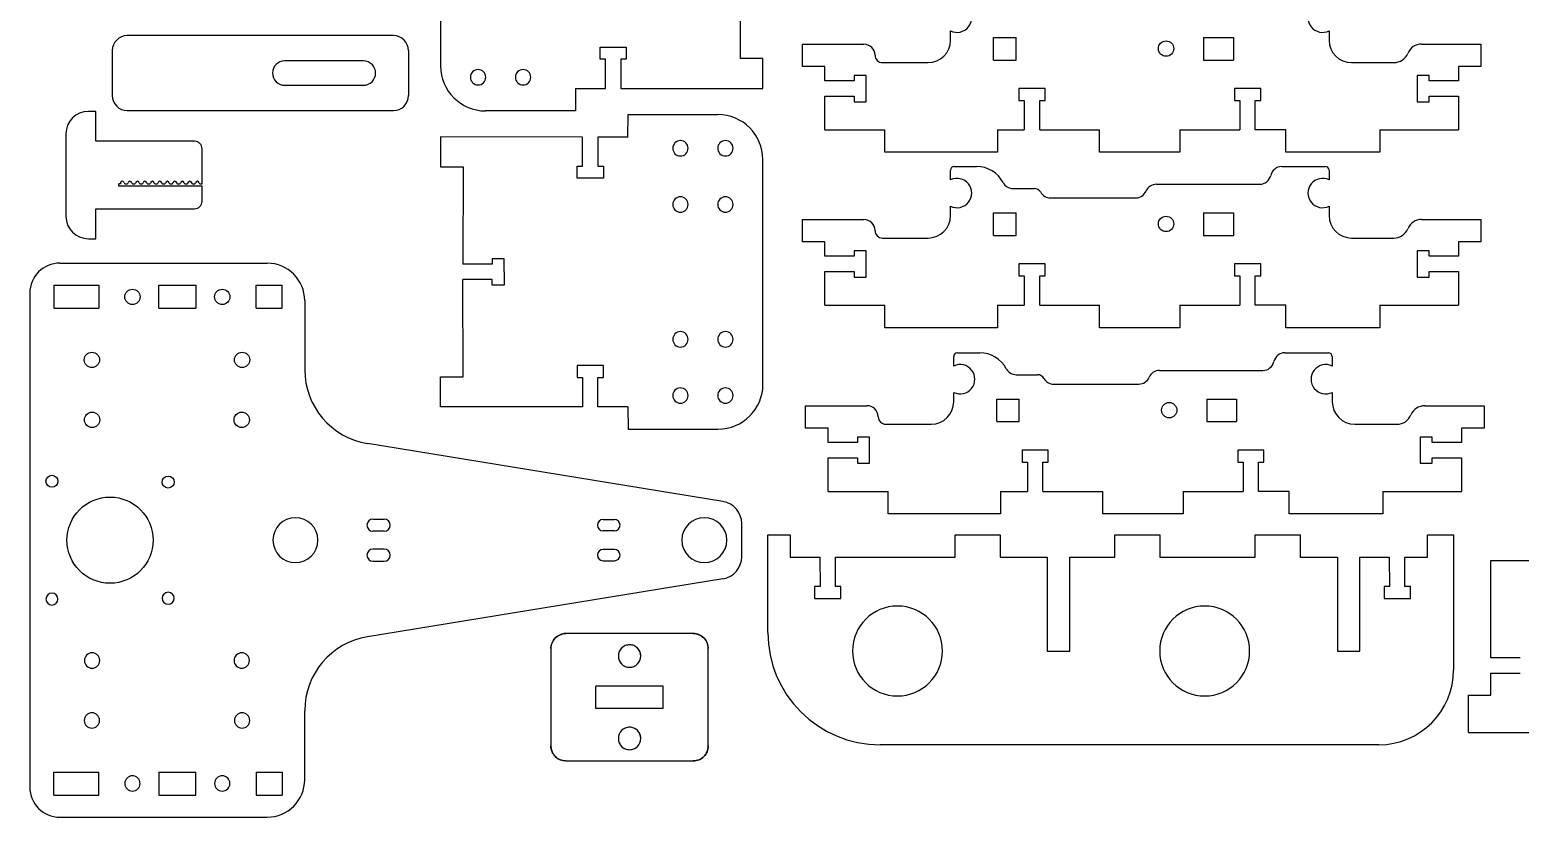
# Model space of a CAD drawing. Header units: millimetres. Extents: x 1598 to 2672, y 204 to 952.
# Drawn here: x 1628.4 to 2026.1, y 203.5 to 413.6 of the extents above; entities that cross this region are included whole.
import ezdxf

# ---------------------------------------------------------------- set-up
doc = ezdxf.new("R2010")
doc.units = ezdxf.units.MM
doc.linetypes.add('HIDDEN', pattern=[9.525, 6.35, -3.175])
doc.layers.get('0').update_dxf_attribs({"color": 253, "lineweight": 70, "true_color": 0x8faf8f})
doc.layers.add('Hidden', color=58, linetype='HIDDEN', lineweight=70, true_color=0x484805)

msp = doc.modelspace()

# ---------------------------------------------------------------- linework, layer by layer
at = {"color": 38, "lineweight": -3, "true_color": 0x482605}
for p, q in [((1738.04, 463.94), (1738.06, 403.99)), ((1818.06, 405.97), (1818.07, 431.92)), ((1834.61, 409.82), (1850.96, 409.82)), ((1834.61, 403.82), (1834.61, 409.82)), ((1874.11, 410.88), (1874.11, 413.36)), ((1885.61, 411.58), (1891.61, 411.58)), ((1885.61, 405.58), (1885.61, 411.58)), ((1891.61, 405.58), (1891.61, 411.58)), ((1941.61, 411.58), (1949.61, 411.58)), ((1941.61, 411.58), (1941.61, 405.58)), ((1949.61, 411.58), (1949.61, 405.58)), ((1975.11, 413.36), (1975.11, 410.88)), ((1999.8, 409.82), (2015.61, 409.82)), ((2015.61, 409.82), (2015.61, 403.82)), ((1780.6, 405.78), (1780.6, 408.98)), ((1780.6, 408.98), (1787.6, 408.98)), ((1782.05, 405.78), (1780.6, 405.78)), ((1782.05, 397.98), (1782.05, 405.78)), ((1787.6, 405.78), (1786.15, 405.78)), ((1786.15, 405.78), (1786.15, 397.98)), ((1787.6, 408.98), (1787.6, 405.78)), ((1824.06, 405.96), (1818.06, 405.97)), ((1824.05, 397.97), (1824.06, 405.96)), ((1840.61, 403.82), (1834.61, 403.82)), ((1840.61, 400), (1840.61, 403.82)), ((1855.96, 404.88), (1868.11, 404.88)), ((1885.61, 405.58), (1891.61, 405.58)), ((1941.61, 405.58), (1949.61, 405.58)), ((1981.11, 404.88), (1992.41, 404.88)), ((2009.61, 403.82), (2009.61, 400)), ((2015.61, 403.82), (2009.61, 403.82)), ((1774.04, 397.99), (1774.03, 391.99)), ((1774.04, 397.99), (1782.05, 397.98)), ((1786.15, 397.98), (1824.05, 397.97)), ((1848.41, 400), (1840.61, 400)), ((1848.41, 401.45), (1848.41, 400)), ((1851.61, 401.45), (1848.41, 401.45)), ((1851.61, 394.45), (1851.61, 401.45)), ((1892.34, 397.95), (1892.34, 394.75)), ((1899.34, 397.95), (1892.34, 397.95)), ((1899.34, 394.75), (1899.34, 397.95)), ((1949.88, 397.95), (1949.88, 394.75)), ((1956.88, 397.95), (1949.88, 397.95)), ((1956.88, 394.75), (1956.88, 397.95)), ((1998.61, 401.45), (1998.61, 394.45)), ((2001.81, 401.45), (1998.61, 401.45)), ((2001.81, 400), (2001.81, 401.45)), ((2009.61, 400), (2001.81, 400)), ((1840.61, 395.9), (1848.41, 395.9)), ((1840.61, 386.95), (1840.61, 395.9)), ((1848.41, 395.9), (1848.41, 394.45)), ((1848.41, 394.45), (1851.61, 394.45)), ((1892.34, 394.75), (1893.79, 394.75)), ((1893.79, 394.75), (1893.79, 386.95)), ((1897.89, 394.75), (1899.34, 394.75)), ((1897.89, 386.95), (1897.89, 394.75)), ((1949.88, 394.75), (1951.33, 394.75)), ((1951.33, 394.75), (1951.33, 386.95)), ((1955.43, 394.75), (1956.88, 394.75)), ((1955.43, 386.95), (1955.43, 394.75)), ((1998.61, 394.45), (2001.81, 394.45)), ((2001.81, 395.9), (2009.61, 395.9)), ((2001.81, 394.45), (2001.81, 395.9)), ((2009.61, 395.9), (2009.61, 386.95)), ((1646.07, 391.88), (1644.07, 391.88)), ((1646.07, 383.88), (1646.07, 391.88)), ((1774.03, 391.99), (1750.06, 392)), ((1788.05, 385.02), (1788.06, 391.02)), ((1788.06, 391.02), (1812.03, 391.01)), ((1638.07, 385.88), (1638.07, 363.88)), ((1840.61, 386.95), (1856.61, 386.95)), ((1856.61, 380.95), (1856.61, 386.95)), ((1886.61, 386.95), (1886.61, 380.95)), ((1886.61, 386.95), (1893.79, 386.95)), ((1897.89, 386.95), (1913.89, 386.95)), ((1913.89, 380.95), (1913.89, 386.95)), ((1935.33, 386.95), (1935.33, 380.95)), ((1935.33, 386.95), (1951.33, 386.95)), ((1963.61, 386.95), (1955.43, 386.95)), ((1963.61, 380.95), (1963.61, 386.95)), ((1988.61, 386.95), (1988.61, 380.95)), ((1988.61, 386.95), (2009.61, 386.95)), ((1672.4, 383.88), (1646.07, 383.88)), ((1674.4, 372.58), (1674.4, 381.88)), ((1738.04, 385.04), (1738.03, 377.04)), ((1775.94, 385.02), (1738.04, 385.04)), ((1775.94, 377.22), (1775.94, 385.02)), ((1788.05, 385.02), (1780.04, 385.02)), ((1780.04, 385.02), (1780.04, 377.22)), ((1824.05, 319.06), (1824.03, 379.01)), ((1886.61, 380.95), (1856.61, 380.95)), ((1935.33, 380.95), (1913.89, 380.95)), ((1988.61, 380.95), (1963.61, 380.95)), ((1738.03, 377.04), (1744.03, 377.04)), ((1744.03, 377.04), (1744.02, 351.09)), ((1774.49, 374.02), (1774.49, 377.22)), ((1774.49, 377.22), (1775.94, 377.22)), ((1781.49, 374.02), (1774.49, 374.02)), ((1780.04, 377.22), (1781.49, 377.22)), ((1781.49, 377.22), (1781.49, 374.02)), ((1874.11, 373.6), (1874.11, 376.15)), ((1875.11, 377.15), (1881.06, 377.15)), ((1962.48, 377.15), (1974.11, 377.15)), ((1975.11, 376.15), (1975.11, 373.6)), ((1652.17, 371.88), (1652.17, 372.58)), ((1652.67, 372.58), (1652.17, 372.58)), ((1674.4, 371.88), (1652.17, 371.88)), ((1653.85, 372.58), (1654.45, 372.58)), ((1655.85, 372.58), (1656.45, 372.58)), ((1657.85, 372.58), (1658.45, 372.58)), ((1659.85, 372.58), (1660.45, 372.58)), ((1661.85, 372.58), (1662.45, 372.58)), ((1663.85, 372.58), (1664.45, 372.58)), ((1665.85, 372.58), (1666.45, 372.58)), ((1667.85, 372.58), (1668.45, 372.58)), ((1669.85, 372.58), (1670.45, 372.58)), ((1671.85, 372.58), (1672.45, 372.58)), ((1673.85, 372.58), (1674.4, 372.58)), ((1674.4, 367.88), (1674.4, 371.88)), ((1890.8, 371.28), (1896.44, 371.28)), ((1929.02, 372.42), (1956.61, 372.42)), ((1646.07, 357.88), (1646.07, 365.88)), ((1646.07, 365.88), (1672.4, 365.88)), ((1874.11, 364.08), (1874.11, 366.56)), ((1900.77, 368.78), (1923.51, 368.78)), ((1975.11, 366.56), (1975.11, 364.08)), ((1834.61, 363.02), (1850.96, 363.02)), ((1834.61, 357.02), (1834.61, 363.02)), ((1885.61, 364.78), (1891.61, 364.78)), ((1885.61, 358.78), (1885.61, 364.78)), ((1891.61, 358.78), (1891.61, 364.78)), ((1941.61, 364.78), (1949.61, 364.78)), ((1941.61, 364.78), (1941.61, 358.78)), ((1949.61, 364.78), (1949.61, 358.78)), ((1999.8, 363.02), (2015.61, 363.02)), ((2015.61, 363.02), (2015.61, 357.02)), ((1855.96, 358.08), (1868.11, 358.08)), ((1885.61, 358.78), (1891.61, 358.78)), ((1941.61, 358.78), (1949.61, 358.78)), ((1981.11, 358.08), (1992.41, 358.08)), ((1644.07, 357.88), (1646.07, 357.88)), ((1840.61, 357.02), (1834.61, 357.02)), ((1840.61, 353.2), (1840.61, 357.02)), ((1848.41, 354.65), (1848.41, 353.2)), ((1851.61, 354.65), (1848.41, 354.65)), ((1851.61, 347.65), (1851.61, 354.65)), ((1998.61, 354.65), (1998.61, 347.65)), ((2001.81, 354.65), (1998.61, 354.65)), ((2001.81, 353.2), (2001.81, 354.65)), ((2009.61, 357.02), (2009.61, 353.2)), ((2015.61, 357.02), (2009.61, 357.02)), ((1636.44, 351.37), (1691.79, 351.37)), ((1751.84, 351.08), (1744.02, 351.09)), ((1751.84, 352.53), (1751.84, 351.08)), ((1755.04, 352.53), (1751.84, 352.53)), ((1755.04, 349.03), (1755.04, 352.53)), ((1848.41, 353.2), (1840.61, 353.2)), ((1892.34, 351.15), (1892.34, 347.95)), ((1899.34, 351.15), (1892.34, 351.15)), ((1899.34, 347.95), (1899.34, 351.15)), ((1949.88, 351.15), (1949.88, 347.95)), ((1956.88, 351.15), (1949.88, 351.15)), ((1956.88, 347.95), (1956.88, 351.15)), ((2009.61, 353.2), (2001.81, 353.2)), ((1751.84, 346.98), (1744.02, 346.98)), ((1744.03, 321.03), (1744.02, 346.98)), ((1751.84, 345.53), (1751.84, 346.98)), ((1755.04, 349.03), (1755.04, 345.53)), ((1840.61, 349.1), (1848.41, 349.1)), ((1840.61, 340.15), (1840.61, 349.1)), ((1848.41, 349.1), (1848.41, 347.65)), ((1848.41, 347.65), (1851.61, 347.65)), ((1892.34, 347.95), (1893.79, 347.95)), ((1893.79, 347.95), (1893.79, 340.15)), ((1897.89, 347.95), (1899.34, 347.95)), ((1897.89, 340.15), (1897.89, 347.95)), ((1949.88, 347.95), (1951.33, 347.95)), ((1951.33, 347.95), (1951.33, 340.15)), ((1955.43, 347.95), (1956.88, 347.95)), ((1955.43, 340.15), (1955.43, 347.95)), ((1998.61, 347.65), (2001.81, 347.65)), ((2001.81, 349.1), (2009.61, 349.1)), ((2001.81, 347.65), (2001.81, 349.1)), ((2009.61, 349.1), (2009.61, 340.15)), ((1628.44, 343.37), (1628.44, 211.51)), ((1634.83, 345.49), (1634.83, 339.37)), ((1634.83, 345.49), (1646.82, 345.49)), ((1646.82, 345.49), (1646.82, 339.37)), ((1662.88, 345.49), (1672.74, 345.49)), ((1662.88, 339.37), (1662.88, 345.49)), ((1672.74, 345.49), (1672.74, 339.37)), ((1688.81, 345.49), (1695.79, 345.49)), ((1688.81, 339.37), (1688.81, 345.49)), ((1695.79, 339.37), (1695.79, 345.49)), ((1755.04, 345.53), (1751.84, 345.53)), ((1634.83, 339.37), (1646.82, 339.37)), ((1662.88, 339.37), (1672.74, 339.37)), ((1688.81, 339.37), (1695.79, 339.37)), ((1701.79, 341.37), (1701.79, 322.95)), ((1840.61, 340.15), (1856.61, 340.15)), ((1856.61, 334.15), (1856.61, 340.15)), ((1886.61, 340.15), (1886.61, 334.15)), ((1886.61, 340.15), (1893.79, 340.15)), ((1897.89, 340.15), (1913.89, 340.15)), ((1913.89, 334.15), (1913.89, 340.15)), ((1935.33, 340.15), (1935.33, 334.15)), ((1935.33, 340.15), (1951.33, 340.15)), ((1963.61, 340.15), (1955.43, 340.15)), ((1963.61, 334.15), (1963.61, 340.15)), ((1988.61, 340.15), (1988.61, 334.15)), ((1988.61, 340.15), (2009.61, 340.15)), ((1886.61, 334.15), (1856.61, 334.15)), ((1935.33, 334.15), (1913.89, 334.15)), ((1988.61, 334.15), (1963.61, 334.15)), ((1874.95, 323.91), (1874.95, 326.46)), ((1875.95, 327.46), (1881.9, 327.46)), ((1963.32, 327.46), (1974.95, 327.46)), ((1975.95, 326.46), (1975.95, 323.91)), ((1774.49, 324.04), (1774.49, 320.84)), ((1781.49, 324.04), (1774.49, 324.04)), ((1781.49, 320.84), (1781.49, 324.04)), ((1929.86, 322.73), (1957.45, 322.73)), ((1738.03, 321.02), (1744.03, 321.03)), ((1738.04, 313.03), (1738.03, 321.02)), ((1774.49, 320.84), (1775.94, 320.84)), ((1775.94, 320.84), (1775.94, 313.04)), ((1780.04, 320.84), (1781.49, 320.84)), ((1780.04, 313.04), (1780.04, 320.84)), ((1891.64, 321.59), (1897.28, 321.59)), ((1901.61, 319.09), (1924.35, 319.09)), ((1874.95, 314.39), (1874.95, 316.87)), ((1886.45, 315.09), (1892.45, 315.09)), ((1886.45, 309.09), (1886.45, 315.09)), ((1892.45, 309.09), (1892.45, 315.09)), ((1942.45, 315.09), (1950.45, 315.09)), ((1942.45, 315.09), (1942.45, 309.09)), ((1950.45, 315.09), (1950.45, 309.09)), ((1975.95, 316.87), (1975.95, 314.39)), ((1775.94, 313.04), (1738.04, 313.03)), ((1788.05, 313.05), (1780.04, 313.04)), ((1788.05, 313.05), (1788.06, 307.05)), ((1835.45, 313.33), (1851.8, 313.33)), ((1835.45, 307.33), (1835.45, 313.33)), ((2000.64, 313.33), (2016.45, 313.33)), ((2016.45, 313.33), (2016.45, 307.33)), ((1788.06, 307.05), (1812.06, 307.06)), ((1841.45, 307.33), (1835.45, 307.33)), ((1841.45, 303.51), (1841.45, 307.33)), ((1856.8, 308.39), (1868.95, 308.39)), ((1886.45, 309.09), (1892.45, 309.09)), ((1942.45, 309.09), (1950.45, 309.09)), ((1981.95, 308.39), (1993.25, 308.39)), ((2010.45, 307.33), (2010.45, 303.51)), ((2016.45, 307.33), (2010.45, 307.33)), ((1813.36, 287.79), (1718.58, 303.21)), ((1849.25, 303.51), (1841.45, 303.51)), ((1849.25, 304.96), (1849.25, 303.51)), ((1852.45, 304.96), (1849.25, 304.96)), ((1852.45, 297.96), (1852.45, 304.96)), ((1999.45, 304.96), (1999.45, 297.96)), ((2002.65, 304.96), (1999.45, 304.96)), ((2002.65, 303.51), (2002.65, 304.96)), ((2010.45, 303.51), (2002.65, 303.51)), ((1841.45, 299.41), (1849.25, 299.41)), ((1841.45, 290.46), (1841.45, 299.41)), ((1849.25, 299.41), (1849.25, 297.96)), ((1893.18, 301.46), (1893.18, 298.26)), ((1900.18, 301.46), (1893.18, 301.46)), ((1893.18, 298.26), (1894.63, 298.26)), ((1894.63, 298.26), (1894.63, 290.46)), ((1898.73, 298.26), (1900.18, 298.26)), ((1898.73, 290.46), (1898.73, 298.26)), ((1900.18, 298.26), (1900.18, 301.46)), ((1950.72, 301.46), (1950.72, 298.26)), ((1957.72, 301.46), (1950.72, 301.46)), ((1950.72, 298.26), (1952.17, 298.26)), ((1952.17, 298.26), (1952.17, 290.46)), ((1956.27, 298.26), (1957.72, 298.26)), ((1956.27, 290.46), (1956.27, 298.26)), ((1957.72, 298.26), (1957.72, 301.46)), ((2002.65, 299.41), (2010.45, 299.41)), ((2002.65, 297.96), (2002.65, 299.41)), ((2010.45, 299.41), (2010.45, 290.46)), ((1849.25, 297.96), (1852.45, 297.96)), ((1999.45, 297.96), (2002.65, 297.96)), ((1841.45, 290.46), (1857.45, 290.46)), ((1857.45, 284.46), (1857.45, 290.46)), ((1887.45, 290.46), (1887.45, 284.46)), ((1887.45, 290.46), (1894.63, 290.46)), ((1898.73, 290.46), (1914.73, 290.46)), ((1914.73, 284.46), (1914.73, 290.46)), ((1936.17, 290.46), (1936.17, 284.46)), ((1936.17, 290.46), (1952.17, 290.46)), ((1964.45, 290.46), (1956.27, 290.46)), ((1964.45, 284.46), (1964.45, 290.46)), ((1989.45, 290.46), (1989.45, 284.46)), ((1989.45, 290.46), (2010.45, 290.46)), ((1720.01, 283.04), (1723.01, 283.04)), ((1781.42, 282.94), (1784.42, 282.94)), ((1887.45, 284.46), (1857.45, 284.46)), ((1936.17, 284.46), (1914.73, 284.46)), ((1989.45, 284.46), (1964.45, 284.46)), ((1723.01, 279.84), (1720.01, 279.84)), ((1784.42, 279.94), (1781.42, 279.94)), ((1818.39, 273.01), (1818.39, 281.87)), ((1825.35, 278.87), (1831.35, 278.87)), ((1825.35, 252.84), (1825.35, 278.87)), ((1831.35, 278.87), (1831.35, 272.87)), ((1875.35, 278.87), (1887.35, 278.87)), ((1875.35, 272.87), (1875.35, 278.87)), ((1887.35, 278.87), (1887.35, 272.87)), ((1917.92, 278.87), (1929.92, 278.87)), ((1917.92, 272.87), (1917.92, 278.87)), ((1929.92, 278.87), (1929.92, 272.87)), ((1955.35, 278.87), (1967.35, 278.87)), ((1955.35, 272.87), (1955.35, 278.87)), ((1967.35, 278.87), (1967.35, 272.87)), ((2001.35, 278.87), (2008.35, 278.87)), ((2001.35, 272.87), (2001.35, 278.87)), ((2008.35, 278.87), (2008.35, 242.84)), ((1723.01, 275.04), (1720.01, 275.04)), ((1784.42, 274.94), (1781.42, 274.94)), ((1720.01, 271.84), (1723.01, 271.84)), ((1781.42, 271.94), (1784.42, 271.94)), ((1831.35, 272.87), (1839.21, 272.87)), ((1839.21, 272.87), (1839.29, 265.07)), ((1843.4, 272.87), (1875.35, 272.87)), ((1843.4, 265.07), (1843.4, 272.87)), ((1887.35, 272.87), (1899.92, 272.87)), ((1899.92, 272.87), (1899.92, 247.86)), ((1905.92, 272.87), (1917.92, 272.87)), ((1905.92, 247.86), (1905.92, 272.87)), ((1929.92, 272.87), (1955.35, 272.87)), ((1967.35, 272.87), (1977.35, 272.87)), ((1977.35, 272.87), (1977.35, 247.86)), ((1983.35, 272.87), (1991.16, 272.87)), ((1983.35, 247.86), (1983.35, 272.87)), ((1991.16, 272.87), (1991.24, 265.07)), ((1995.35, 272.87), (2001.35, 272.87)), ((1995.35, 265.07), (1995.35, 272.87)), ((2018.3, 271.99), (2031.48, 271.99)), ((2018.3, 246.04), (2018.3, 271.99)), ((1813.36, 267.09), (1718.58, 251.67)), ((1839.29, 265.07), (1837.84, 265.06)), ((1837.84, 265.06), (1837.85, 261.86)), ((1844.85, 265.07), (1843.4, 265.07)), ((1844.85, 261.87), (1844.85, 265.07)), ((1991.24, 265.07), (1989.79, 265.06)), ((1989.79, 265.06), (1989.8, 261.86)), ((1996.8, 265.07), (1995.35, 265.07)), ((1996.8, 261.87), (1996.8, 265.07)), ((1837.85, 261.86), (1844.85, 261.87)), ((1989.8, 261.86), (1996.8, 261.87)), ((1805.47, 252.52), (1771.47, 252.52)), ((1767.47, 248.52), (1767.47, 222.52)), ((1809.47, 222.52), (1809.47, 248.52)), ((1899.92, 247.86), (1905.92, 247.86)), ((1977.35, 247.86), (1983.35, 247.86)), ((2026.1, 246.04), (2018.3, 246.04)), ((2018.3, 241.94), (2026.1, 241.94)), ((2018.3, 236.03), (2018.3, 241.94)), ((1797.47, 238.52), (1779.47, 238.52)), ((1779.47, 232.52), (1779.47, 238.52)), ((1797.47, 232.52), (1797.47, 238.52)), ((2012.31, 226.14), (2012.31, 236.03)), ((2012.31, 236.03), (2018.3, 236.03)), ((1701.79, 213.51), (1701.79, 231.93)), ((1797.47, 232.52), (1779.47, 232.52)), ((1988.35, 222.84), (1855.35, 222.84)), ((2012.31, 226.14), (2038.3, 226.14)), ((1634.83, 209.39), (1634.83, 215.51)), ((1634.83, 215.51), (1646.82, 215.51)), ((1646.82, 209.39), (1646.82, 215.51)), ((1662.88, 215.51), (1672.74, 215.51)), ((1662.88, 215.51), (1662.88, 209.39)), ((1672.74, 209.39), (1672.74, 215.51)), ((1688.81, 215.51), (1688.81, 209.39)), ((1688.81, 215.51), (1695.79, 215.51)), ((1695.79, 215.51), (1695.79, 209.39)), ((1771.47, 218.52), (1805.47, 218.52)), ((1634.83, 209.39), (1646.82, 209.39)), ((1662.88, 209.39), (1672.74, 209.39)), ((1688.81, 209.39), (1695.79, 209.39)), ((1636.44, 203.51), (1691.79, 203.51))]:
    msp.add_line(p, q, dxfattribs=at)
at = {"color": 98, "lineweight": -3, "true_color": 0x054805}
for p, q in [((1725.46, 412.09), (1654.46, 412.09)), ((1650.46, 408.09), (1650.46, 396.09)), ((1729.46, 408.09), (1729.46, 396.09)), ((1717.46, 405.34), (1696.46, 405.34)), ((1696.46, 398.84), (1717.46, 398.84)), ((1654.46, 392.09), (1725.46, 392.09))]:
    msp.add_line(p, q, dxfattribs=at)
at = {"color": 38, "lineweight": -3, "true_color": 0x482605}
for centre, radius in [((1931.61, 408.63), 2.05), ((1931.61, 361.83), 2.05), ((1655.83, 342.37), 2.05), ((1679.79, 342.37), 2.05), ((1645.01, 325.56), 2.05), ((1685.09, 325.56), 2.05), ((1932.45, 312.14), 2.05), ((1645.06, 309.56), 2.05), ((1684.99, 309.56), 2.05), ((1634.36, 293.15), 1.6), ((1665.36, 292.94), 1.6), ((1649.86, 277.44), 11.5)]:
    msp.add_circle(centre, radius, dxfattribs=at)
at = {"color": 38, "lineweight": -3, "true_color": 0x482605, "extrusion": (-3.38213e-15, -3.34747e-17, -1)}
for centre in [(-1748.05, 400.98), (-1760.05, 400.98)]:
    msp.add_circle(centre, 2.05, dxfattribs=at)
at = {"color": 38, "lineweight": -3, "true_color": 0x482605, "extrusion": (3.42376e-15, 8.89859e-17, -1)}
for centre in [(-1802.04, 382.02), (-1814.04, 382.02), (-1802.04, 367.02), (-1814.04, 367.02), (-1802.04, 331.04), (-1814.04, 331.04), (-1802.04, 316.04), (-1814.04, 316.04)]:
    msp.add_circle(centre, 2.05, dxfattribs=at)
at = {"color": 38, "lineweight": -3, "true_color": 0x482605, "extrusion": (9.4022e-15, -6.00092e-15, -1)}
for centre, radius in [((-1699.31, 277.44), 6), ((-1808.42, 277.44), 6), ((-1634.36, 261.73), 1.6), ((-1665.36, 261.94), 1.6), ((-1645.06, 245.32), 2.05), ((-1684.99, 245.32), 2.05), ((-1645.01, 229.32), 2.05), ((-1685.09, 229.32), 2.05), ((-1655.83, 212.51), 2.05), ((-1679.79, 212.51), 2.05)]:
    msp.add_circle(centre, radius, dxfattribs=at)
at = {"color": 38, "lineweight": -3, "true_color": 0x482605, "extrusion": (3.5123e-15, -1.89879e-16, -1)}
for centre in [(-1859.95, 247.86), (-1941.92, 247.86)]:
    msp.add_circle(centre, 12, dxfattribs=at)
at = {"color": 38, "lineweight": -3, "true_color": 0x482605}
for centre, radius, start, end in [((1875.84, 416.88), 3.92, 243.8115, 116.1885), ((1973.38, 416.88), 3.92, 63.8115, 296.1885), ((1850.96, 406.82), 3, 0.6876, 90), ((1868.11, 410.88), 6, 270, 0), ((1981.11, 410.88), 6, 180, 270), ((1999.8, 405.82), 4, 90, 157.5197), ((1855.96, 406.88), 2, 180.6876, 270), ((1992.41, 408.88), 4, 270, 337.5197), ((1750.06, 404), 12, 180.0231, 269.9769), ((1644.07, 385.88), 6, 90, 180), ((1812.03, 379.01), 12, 0.0231, 89.9769), ((1672.4, 381.88), 2, 360, 90), ((1875.11, 376.15), 1, 90, 180), ((1875.84, 370.08), 3.92, 243.8115, 116.1885), ((1881.06, 369.15), 8, 27.7985, 90), ((1956.61, 375.42), 3, 270, 347.8125), ((1962.48, 374.15), 3, 90, 167.8125), ((1973.38, 370.08), 3.92, 63.8115, 296.1885), ((1974.11, 376.15), 1, 360, 90), ((1653.15, 372.73), 0.5, 4.096, 197.4576), ((1653.85, 372.78), 0.2, 184.096, 270), ((1654.45, 372.78), 0.2, 270, 355.904), ((1655.15, 372.73), 0.5, 4.096, 175.904), ((1655.85, 372.78), 0.2, 184.096, 270), ((1656.45, 372.78), 0.2, 270, 355.904), ((1657.15, 372.73), 0.5, 4.096, 175.904), ((1657.85, 372.78), 0.2, 184.096, 270), ((1658.45, 372.78), 0.2, 270, 355.904), ((1659.15, 372.73), 0.5, 4.096, 175.904), ((1659.85, 372.78), 0.2, 184.096, 270), ((1660.45, 372.78), 0.2, 270, 355.904), ((1661.15, 372.73), 0.5, 4.096, 175.904), ((1661.85, 372.78), 0.2, 184.096, 270), ((1662.45, 372.78), 0.2, 270, 355.904), ((1663.15, 372.73), 0.5, 4.096, 175.904), ((1663.85, 372.78), 0.2, 184.096, 270), ((1664.45, 372.78), 0.2, 270, 355.904), ((1665.15, 372.73), 0.5, 4.096, 175.904), ((1665.85, 372.78), 0.2, 184.096, 270), ((1666.45, 372.78), 0.2, 270, 355.904), ((1667.15, 372.73), 0.5, 4.096, 175.904), ((1667.85, 372.78), 0.2, 184.096, 270), ((1668.45, 372.78), 0.2, 270, 355.904), ((1669.15, 372.73), 0.5, 4.096, 175.904), ((1669.85, 372.78), 0.2, 184.096, 270), ((1670.45, 372.78), 0.2, 270, 355.904), ((1671.15, 372.73), 0.5, 4.096, 175.904), ((1671.85, 372.78), 0.2, 184.096, 270), ((1672.45, 372.78), 0.2, 270, 355.904), ((1673.15, 372.73), 0.5, 4.096, 175.904), ((1673.85, 372.78), 0.2, 184.096, 270), ((1890.8, 374.28), 3, 207.7985, 270), ((1896.44, 369.28), 2, 30, 90), ((1900.77, 371.78), 3, 210, 270), ((1923.51, 371.78), 3, 270, 336.8033), ((1929.02, 369.42), 3, 90, 156.8033), ((1672.4, 367.88), 2, 270, 360), ((1644.07, 363.88), 6, 180, 270), ((1850.96, 360.02), 3, 0.6876, 90), ((1868.11, 364.08), 6, 270, 0), ((1981.11, 364.08), 6, 180, 270), ((1999.8, 359.02), 4, 90, 157.5197), ((1855.96, 360.08), 2, 180.6876, 270), ((1992.41, 362.08), 4, 270, 337.5197), ((1636.44, 343.37), 8, 90, 180), ((1691.79, 341.37), 10, 0, 90), ((1875.95, 326.46), 1, 90, 180), ((1881.9, 319.46), 8, 27.7985, 90), ((1963.32, 324.46), 3, 90, 167.8125), ((1974.95, 326.46), 1, 360, 90), ((1721.79, 322.95), 20, 180, 260.7576), ((1876.68, 320.39), 3.92, 243.8115, 116.1885), ((1891.64, 324.59), 3, 207.7985, 270), ((1929.86, 319.73), 3, 90, 156.8033), ((1957.45, 325.73), 3, 270, 347.8125), ((1974.22, 320.39), 3.92, 63.8115, 296.1885), ((1812.05, 319.06), 12, 270.0231, 0.0231), ((1897.28, 319.59), 2, 30, 90), ((1901.61, 322.09), 3, 210, 270), ((1924.35, 322.09), 3, 270, 336.8033), ((1868.95, 314.39), 6, 270, 0), ((1981.95, 314.39), 6, 180, 270), ((1851.8, 310.33), 3, 0.6876, 90), ((1856.8, 310.39), 2, 180.6876, 270), ((1993.25, 312.39), 4, 270, 337.5197), ((2000.64, 309.33), 4, 90, 157.5197), ((1812.39, 281.87), 6, 0, 80.7576), ((1720.01, 281.44), 1.6, 90, 270), ((1723.01, 281.44), 1.6, 270, 90), ((1781.42, 281.44), 1.5, 90, 270), ((1784.42, 281.44), 1.5, 270, 90), ((1720.01, 273.44), 1.6, 90, 270), ((1723.01, 273.44), 1.6, 270, 90), ((1781.42, 273.44), 1.5, 90, 270), ((1784.42, 273.44), 1.5, 270, 90), ((1812.39, 273.01), 6, 279.2424, 360), ((1721.79, 231.93), 20, 99.2424, 180), ((1855.35, 252.84), 30, 180, 270), ((1988.35, 242.84), 20, 270, 360), ((1636.44, 211.51), 8, 180, 270), ((1691.79, 213.51), 10, 270, 0)]:
    msp.add_arc(centre, radius, start, end, dxfattribs=at)
at = {"color": 98, "lineweight": -3, "true_color": 0x054805}
for centre, radius, start, end in [((1654.46, 408.09), 4, 90, 180), ((1725.46, 408.09), 4, 360, 90), ((1696.46, 402.09), 3.25, 90, 270), ((1717.46, 402.09), 3.25, 270, 90), ((1654.46, 396.09), 4, 180, 270), ((1725.46, 396.09), 4, 270, 360)]:
    msp.add_arc(centre, radius, start, end, dxfattribs=at)
at = {"color": 38, "lineweight": -3, "true_color": 0x482605, "extrusion": (6.16297e-33, -5.36818e-36, -1)}
for centre, start_param, end_param in [((1771.47, 248.52), 3.140725, 4.711521), ((1805.47, 222.52), 6.282317, 7.853114)]:
    msp.add_ellipse(centre, major_axis=(4, 0), ratio=1, start_param=start_param, end_param=end_param, dxfattribs=at)
at = {"color": 38, "lineweight": -3, "true_color": 0x482605, "extrusion": (3.08149e-33, -2.68409e-36, -1)}
for centre, start_param, end_param in [((1805.47, 248.52), 4.711521, 6.282317), ((1771.47, 222.52), 1.569928, 3.140725)]:
    msp.add_ellipse(centre, major_axis=(4, 0), ratio=1, start_param=start_param, end_param=end_param, dxfattribs=at)
at = {"color": 38, "lineweight": -3, "true_color": 0x482605, "extrusion": (6.15761e-33, -6.16834e-33, -1)}
msp.add_ellipse((1788.48, 246.52), major_axis=(3, 0), ratio=1, dxfattribs=at)
at = {"color": 38, "lineweight": -3, "true_color": 0x482605, "extrusion": (3.07612e-33, -6.16566e-33, -1)}
msp.add_ellipse((1788.48, 224.52), major_axis=(3, 0), ratio=1, dxfattribs=at)
at = {"color": 38, "lineweight": -3, "true_color": 0x482605}
for centre, start_param, end_param in [((1771.47, 222.52), 0.000868, 1.571664), ((1805.47, 222.52), 1.571664, 3.142461)]:
    msp.add_ellipse(centre, major_axis=(-4, 0), ratio=1, start_param=start_param, end_param=end_param, dxfattribs=at)
at = {"layer": 'Hidden', "color": 38, "lineweight": -3, "true_color": 0x482605}
for p, q in [((1843.4, 272.86), (1843.4, 272.87)), ((1771.47, 252.52), (1771.47, 252.52)), ((1805.47, 252.52), (1805.47, 252.52)), ((1767.47, 248.52), (1767.47, 248.52)), ((1809.47, 248.52), (1809.47, 248.52)), ((1779.47, 238.52), (1779.47, 238.52)), ((1797.47, 238.52), (1797.47, 238.52)), ((1779.47, 232.52), (1779.47, 232.52)), ((1797.47, 232.52), (1797.47, 232.52)), ((1767.47, 222.52), (1767.47, 222.52)), ((1809.47, 222.52), (1809.47, 222.52)), ((1771.47, 218.52), (1771.47, 218.52)), ((1805.47, 218.52), (1805.47, 218.52))]:
    msp.add_line(p, q, dxfattribs=at)
for centre, major_axis, ratio, start_param, end_param in [((1841.35, 272.86), (2.05, 0), 0.000108, 6.261183, 6.305187), ((1771.47, 248.52), (-4, 0), 1, 4.713257, 6.284053), ((1805.47, 248.52), (-4, 0), 1, 3.142461, 4.713257)]:
    msp.add_ellipse(centre, major_axis=major_axis, ratio=ratio, start_param=start_param, end_param=end_param, dxfattribs=at)
at = {"layer": 'Hidden', "color": 38, "lineweight": -3, "true_color": 0x482605, "extrusion": (6.15761e-33, -6.16834e-33, -1)}
msp.add_ellipse((1788.48, 246.52), major_axis=(3, 0), ratio=1, dxfattribs=at)
at = {"layer": 'Hidden', "color": 38, "lineweight": -3, "true_color": 0x482605, "extrusion": (3.07612e-33, -6.16566e-33, -1)}
msp.add_ellipse((1788.48, 224.52), major_axis=(3, 0), ratio=1, dxfattribs=at)

doc.saveas('drawing.dxf')
